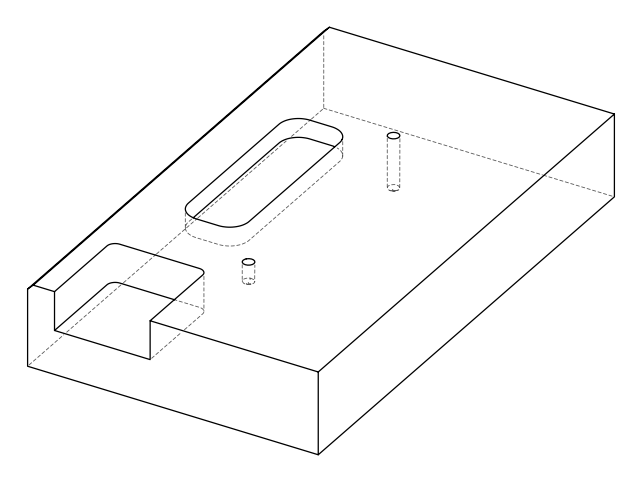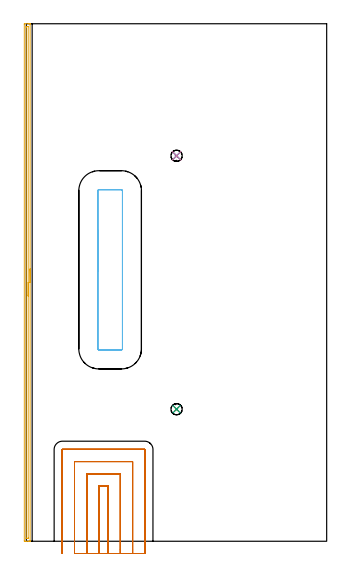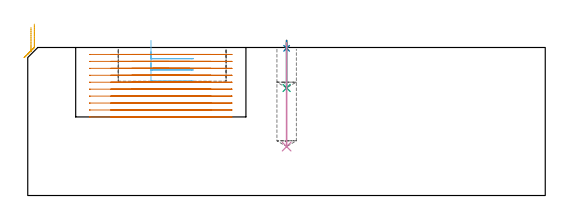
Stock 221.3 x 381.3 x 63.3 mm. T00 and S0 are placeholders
(PLAN: 7 operations, 4 tool changes, 26 min)
(1 SPOT_DRILL | STEP1POCKET | NXT0321_9005460120000 | 0.03 min | 0 mm3)
(2 SPOT_DRILL_1 | STEP1POCKET_1 | NXT0321_9005460120000 | 0.03 min | 0 mm3)
(3 DRILL_BLIND_HOLE_INTO_CENTER | STEP1POCKET | UGT0301_200 | 0.08 min | 840 mm3)
(4 DRILL_BLIND_HOLE_INTO_CENTER_1 | STEP1POCKET_1 | UGT0301_200 | 0.18 min | 2190 mm3)
(5 AREA_MILL | FG_CHAMFER_SURFACE | UGT0205_001 | 6.27 min | 3525 mm3)
(6 MILL_RECTANGULAR_POCKET | POCKET_RECTANGULAR_STRAIGHT | UGT0201_006 | Follow Part, ap 7, ae 75% | 2 min | 94281 mm3)
(7 MILL_SLOT | SLOT_PARTIAL_RECTANGULAR | NXT0201_011 | Follow Part, ap 3, ae 75% | 17.39 min | 158902 mm3)
(TOOL NXT0321_9005460120000 | NC Spot Drill, 142deg, 12mm, Carbide, Uncoated | D12 PA142 FL30 Z2)
(TOOL UGT0301_200 | Twist Drill 8.3 mm | D8.3 PA118 FL72 Z2)
(TOOL UGT0205_001 | Chamfer Mill 20 x 3 x 45 deg. | D20 FL50 Z2)
(TOOL UGT0201_006 | End Mill 28 mm | D28 FL25 Z2)
(TOOL NXT0201_011 | ENDMILL 12mm [2P460-1200-NA 1630] | D12 FL38 Z6)
(OP 1 SPOT_DRILL)
G17 G21 G94 G90
T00 M6
G54
G17 G0 G90 X110.7 Y97.3 S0 M3
G43 Z73.3 H0
G94 G81 G98 Z62.943 F250. R66.3
G80
M5
M2
(OP 2 SPOT_DRILL_1)
G17 G21 G94 G90
T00 M6
G54
G17 G0 G90 X110.7 Y284. S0 M3
G43 Z73.3 H0
G94 G81 G98 Z62.943 F250. R66.3
G80
M5
M2
(OP 3 DRILL_BLIND_HOLE_INTO_CENTER)
G17 G21 G94 G90
T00 M6
G54
G17 G0 G90 X110.7 Y97.3 S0 M3
G43 Z73.3 H0
G94 G81 G98 Z46. F250. R65.3
G80
M5
M2
(OP 4 DRILL_BLIND_HOLE_INTO_CENTER_1)
G17 G21 G94 G90
T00 M6
G54
G17 G0 G90 X110.7 Y284. S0 M3
G43 Z73.3 H0
G94 G81 G98 Z20.9 F250. R65.3
G80
M5
M2
(OP 5 AREA_MILL)
G17 G21 G94 G90
T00 M6
G54
G17 G0 G90 X2.8 Y200.65 S1061 M3
G43 Z73.3 H0
G94 G1 Y200.612 Z72.428 F250.
Y200.498 Z71.563
Y200.309 Z70.712
Y200.047 Z69.88
Y199.713 Z69.074
Y199.31 Z68.3
Y198.841 Z67.564
Y198.31 Z66.872
Y197.721 Z66.229
Y197.078 Z65.639
Y196.386 Z65.108
Y195.65 Z64.64
Y194.876 Z64.237
Y194.07 Z63.903
Y193.238 Z63.641
Y192.386 Z63.452
Y191.522 Z63.338
Y190.65 Z63.3
Y0.183
X2.797 Y0.01 Z63.289
X2.64 Y0.002 Z63.133
X2.477 Y0. Z62.976
X2.246 Z62.745
X1.527 Z62.022
X0.291 Z60.788
X-0.227 Z60.267
X-0.846 Z59.65
X-1.105 Y0.001 Z59.391
X-1.331 Y0.004 Z59.165
X-1.492 Y0.01 Z59.004
X-1.496 Y0.231 Z59.001
X-1.499 Y0.63
Y380.67
X-1.496 Y381.069
X-1.492 Y381.29 Z59.004
X-1.105 Y381.3 Z59.391
X1.527 Z62.022
X2.246 Z62.745
X2.477 Z62.976
X2.64 Y381.298 Z63.133
X2.798 Y381.29 Z63.289
X2.8 Y381.117 Z63.3
Y190.65
X1.386 Z61.886
Y2.563
X1.384 Y2.418 Z61.884
X1.379 Y2.045 Z61.879
X1.374 Y2.01 Z61.874
X1.307 Y2.005 Z61.807
X1.197 Y2.001 Z61.697
X1.061 Y2. Z61.561
X0.183 Z60.683
X-0.013 Y2.002 Z60.487
X-0.048 Y2.005 Z60.452
X-0.079 Y2.011 Z60.421
X-0.081 Y2.057 Z60.419
X-0.085 Y2.274 Z60.415
X-0.086 Y378.737 Z60.414
X-0.085 Y378.881 Z60.415
X-0.079 Y379.255 Z60.421
X-0.074 Y379.29 Z60.426
X-0.007 Y379.295 Z60.493
X0.102 Y379.299 Z60.602
X0.239 Y379.3 Z60.739
X1.117 Z61.617
X1.313 Y379.298 Z61.813
X1.348 Y379.295 Z61.848
X1.379 Y379.289 Z61.879
X1.381 Y379.243 Z61.881
X1.385 Y379.026 Z61.885
X1.386 Y190.65 Z61.886
Y189.778 Z61.924
Y188.913 Z62.038
Y188.062 Z62.226
Y187.23 Z62.489
Y186.424 Z62.823
Y185.65 Z63.225
Y184.914 Z63.694
Y184.222 Z64.225
Y183.579 Z64.815
Y182.99 Z65.458
Y182.458 Z66.15
Y181.99 Z66.886
Y181.587 Z67.66
Y181.253 Z68.466
Y180.991 Z69.298
Y180.802 Z70.149
Y180.688 Z71.014
Y180.65 Z71.886
G0 Z73.3
M5
M2
(OP 6 MILL_RECTANGULAR_POCKET)
G17 G21 G94 G90
T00 M6
G54
G17 G0 G90 X52.7 Y229.11 S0 M3
G43 Z73.3 H0
Z66.3
G94 G1 Y200. Z58.5 F250.
Y141.7 F500.
G3 X53.4 Y141. R0.7
G1 X70.1
G3 X70.8 Y141.7 R0.7
G1 Y258.3
G3 X70.1 Y259. R0.7
G1 X53.4
G3 X52.7 Y258.3 R0.7
G1 Y200.
Y199.
G0 Y229.11 Z61.5
G1 Y200. Z53.7 F250.
Y141.7 F500.
G3 X53.4 Y141. R0.7
G1 X70.1
G3 X70.8 Y141.7 R0.7
G1 Y258.3
G3 X70.1 Y259. R0.7
G1 X53.4
G3 X52.7 Y258.3 R0.7
G1 Y200.
Y199.
G0 Y229.11 Z56.7
G1 Y200. Z48.9 F250.
Y141.7 F500.
G3 X53.4 Y141. R0.7
G1 X70.1
G3 X70.8 Y141.7 R0.7
G1 Y258.3
G3 X70.1 Y259. R0.7
G1 X53.4
G3 X52.7 Y258.3 R0.7
G1 Y200.
Y199.
G0 Z73.3
M5
M2
(OP 7 MILL_SLOT)
G17 G21 G94 G90
T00 M6
G54
G17 G0 G90 X60.3 Y-9. S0 M3
G43 Z73.3 H1
Z60.33
G94 G1 Y-6. F250.
Y40.7 F500.
X53.5
Y-6.
Y-9. F250.
X69.3
Y-6.
Y49.7 F500.
X44.5
Y-6.
Y-9. F250.
X78.3
Y-6.
Y58.7 F500.
X35.5
Y-6.
Y-9. F250.
X87.3
Y-6.
Y67.6 F500.
X87.295 Y67.655
X87.255 Y67.695
X87.2 Y67.7
X26.6
X26.545 Y67.695
X26.505 Y67.655
X26.5 Y67.6
Y-6.
Y-9. F250.
G0 X60.3 Z57.36
G1 Y-6.
Y40.7 F500.
X53.5
Y-6.
Y-9. F250.
X69.3
Y-6.
Y49.7 F500.
X44.5
Y-6.
Y-9. F250.
X78.3
Y-6.
Y58.7 F500.
X35.5
Y-6.
Y-9. F250.
X87.3
Y-6.
Y67.6 F500.
X87.295 Y67.655
X87.255 Y67.695
X87.2 Y67.7
X26.6
X26.545 Y67.695
X26.505 Y67.655
X26.5 Y67.6
Y-6.
Y-9. F250.
G0 X60.3 Z54.39
G1 Y-6.
Y40.7 F500.
X53.5
Y-6.
Y-9. F250.
X69.3
Y-6.
Y49.7 F500.
X44.5
Y-6.
Y-9. F250.
X78.3
Y-6.
Y58.7 F500.
X35.5
Y-6.
Y-9. F250.
X87.3
Y-6.
Y67.6 F500.
X87.295 Y67.655
X87.255 Y67.695
X87.2 Y67.7
X26.6
X26.545 Y67.695
X26.505 Y67.655
X26.5 Y67.6
Y-6.
Y-9. F250.
G0 X60.3 Z51.42
G1 Y-6.
Y40.7 F500.
X53.5
Y-6.
Y-9. F250.
X69.3
Y-6.
Y49.7 F500.
X44.5
Y-6.
Y-9. F250.
X78.3
Y-6.
Y58.7 F500.
X35.5
Y-6.
Y-9. F250.
X87.3
Y-6.
Y67.6 F500.
X87.295 Y67.655
X87.255 Y67.695
X87.2 Y67.7
X26.6
X26.545 Y67.695
X26.505 Y67.655
X26.5 Y67.6
Y-6.
Y-9. F250.
G0 X60.3 Z48.45
G1 Y-6.
Y40.7 F500.
X53.5
Y-6.
Y-9. F250.
X69.3
Y-6.
Y49.7 F500.
X44.5
Y-6.
Y-9. F250.
X78.3
Y-6.
Y58.7 F500.
X35.5
Y-6.
Y-9. F250.
X87.3
Y-6.
Y67.6 F500.
X87.295 Y67.655
X87.255 Y67.695
X87.2 Y67.7
X26.6
X26.545 Y67.695
X26.505 Y67.655
X26.5 Y67.6
Y-6.
Y-9. F250.
G0 X60.3 Z45.48
G1 Y-6.
Y40.7 F500.
X53.5
Y-6.
Y-9. F250.
X69.3
Y-6.
Y49.7 F500.
X44.5
Y-6.
Y-9. F250.
X78.3
Y-6.
Y58.7 F500.
X35.5
Y-6.
Y-9. F250.
X87.3
Y-6.
Y67.6 F500.
X87.295 Y67.655
X87.255 Y67.695
X87.2 Y67.7
X26.6
X26.545 Y67.695
X26.505 Y67.655
X26.5 Y67.6
Y-6.
Y-9. F250.
G0 X60.3 Z42.51
G1 Y-6.
Y40.7 F500.
X53.5
Y-6.
Y-9. F250.
X69.3
Y-6.
Y49.7 F500.
X44.5
Y-6.
Y-9. F250.
X78.3
Y-6.
Y58.7 F500.
X35.5
Y-6.
Y-9. F250.
X87.3
Y-6.
Y67.6 F500.
X87.295 Y67.655
X87.255 Y67.695
X87.2 Y67.7
X26.6
X26.545 Y67.695
X26.505 Y67.655
X26.5 Y67.6
Y-6.
Y-9. F250.
G0 X60.3 Z39.54
G1 Y-6.
Y40.7 F500.
X53.5
Y-6.
Y-9. F250.
X69.3
Y-6.
Y49.7 F500.
X44.5
Y-6.
Y-9. F250.
X78.3
Y-6.
Y58.7 F500.
X35.5
Y-6.
Y-9. F250.
X87.3
Y-6.
Y67.6 F500.
X87.295 Y67.655
X87.255 Y67.695
X87.2 Y67.7
X26.6
X26.545 Y67.695
X26.505 Y67.655
X26.5 Y67.6
Y-6.
Y-9. F250.
G0 X60.3 Z36.57
G1 Y-6.
Y40.7 F500.
X53.5
Y-6.
Y-9. F250.
X69.3
Y-6.
Y49.7 F500.
X44.5
Y-6.
Y-9. F250.
X78.3
Y-6.
Y58.7 F500.
X35.5
Y-6.
Y-9. F250.
X87.3
Y-6.
Y67.6 F500.
X87.295 Y67.655
X87.255 Y67.695
X87.2 Y67.7
X26.6
X26.545 Y67.695
X26.505 Y67.655
X26.5 Y67.6
Y-6.
Y-9. F250.
G0 X60.3 Z33.6
G1 Y-6.
Y40.7 F500.
X53.5
Y-6.
Y-9. F250.
X69.3
Y-6.
Y49.7 F500.
X44.5
Y-6.
Y-9. F250.
X78.3
Y-6.
Y58.7 F500.
X35.5
Y-6.
Y-9. F250.
X87.3
Y-6.
Y67.6 F500.
X87.295 Y67.655
X87.255 Y67.695
X87.2 Y67.7
X26.6
X26.545 Y67.695
X26.505 Y67.655
X26.5 Y67.6
Y-6.
Y-9. F250.
G0 Z73.3
M5
M2
